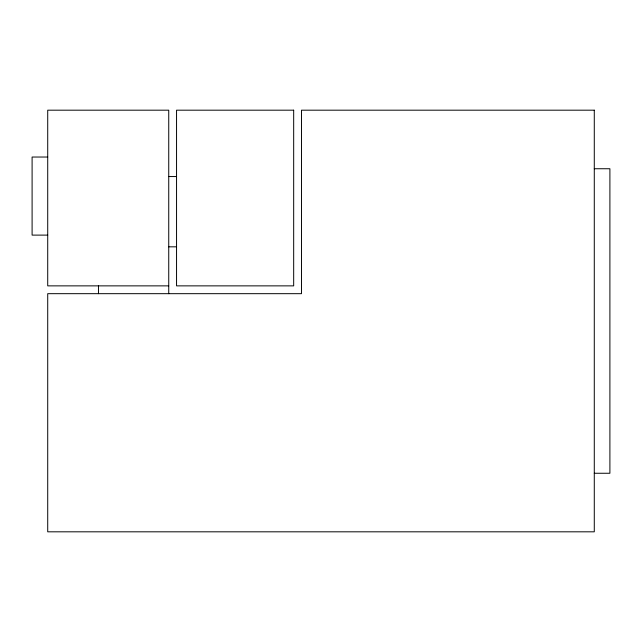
<?xml version="1.0" encoding="UTF-8"?>
<svg xmlns="http://www.w3.org/2000/svg" width="642" height="642" viewBox="0 0 642 642"><rect width="100%" height="100%" fill="white"/><g stroke="black" fill="none" stroke-linecap="round" stroke-linejoin="round"><path stroke-width="0.96" d="M47.717 157.033L32.1 157.033L32.1 235.108L47.717 235.108M594.283 168.742L609.9 168.742L609.9 473.258L594.283 473.258M168.742 176.55L176.55 176.55M168.742 246.825L176.55 246.825M168.742 285.867L47.717 285.867L47.717 110.183L168.742 110.183L168.742 293.675M98.467 285.867L98.467 293.675M293.675 110.183L176.55 110.183L176.55 285.867L293.675 285.867L293.675 110.183M594.283 110.183L301.483 110.183L301.483 293.675L47.717 293.675L47.717 531.817L594.283 531.817L594.283 110.183"/></g></svg>
